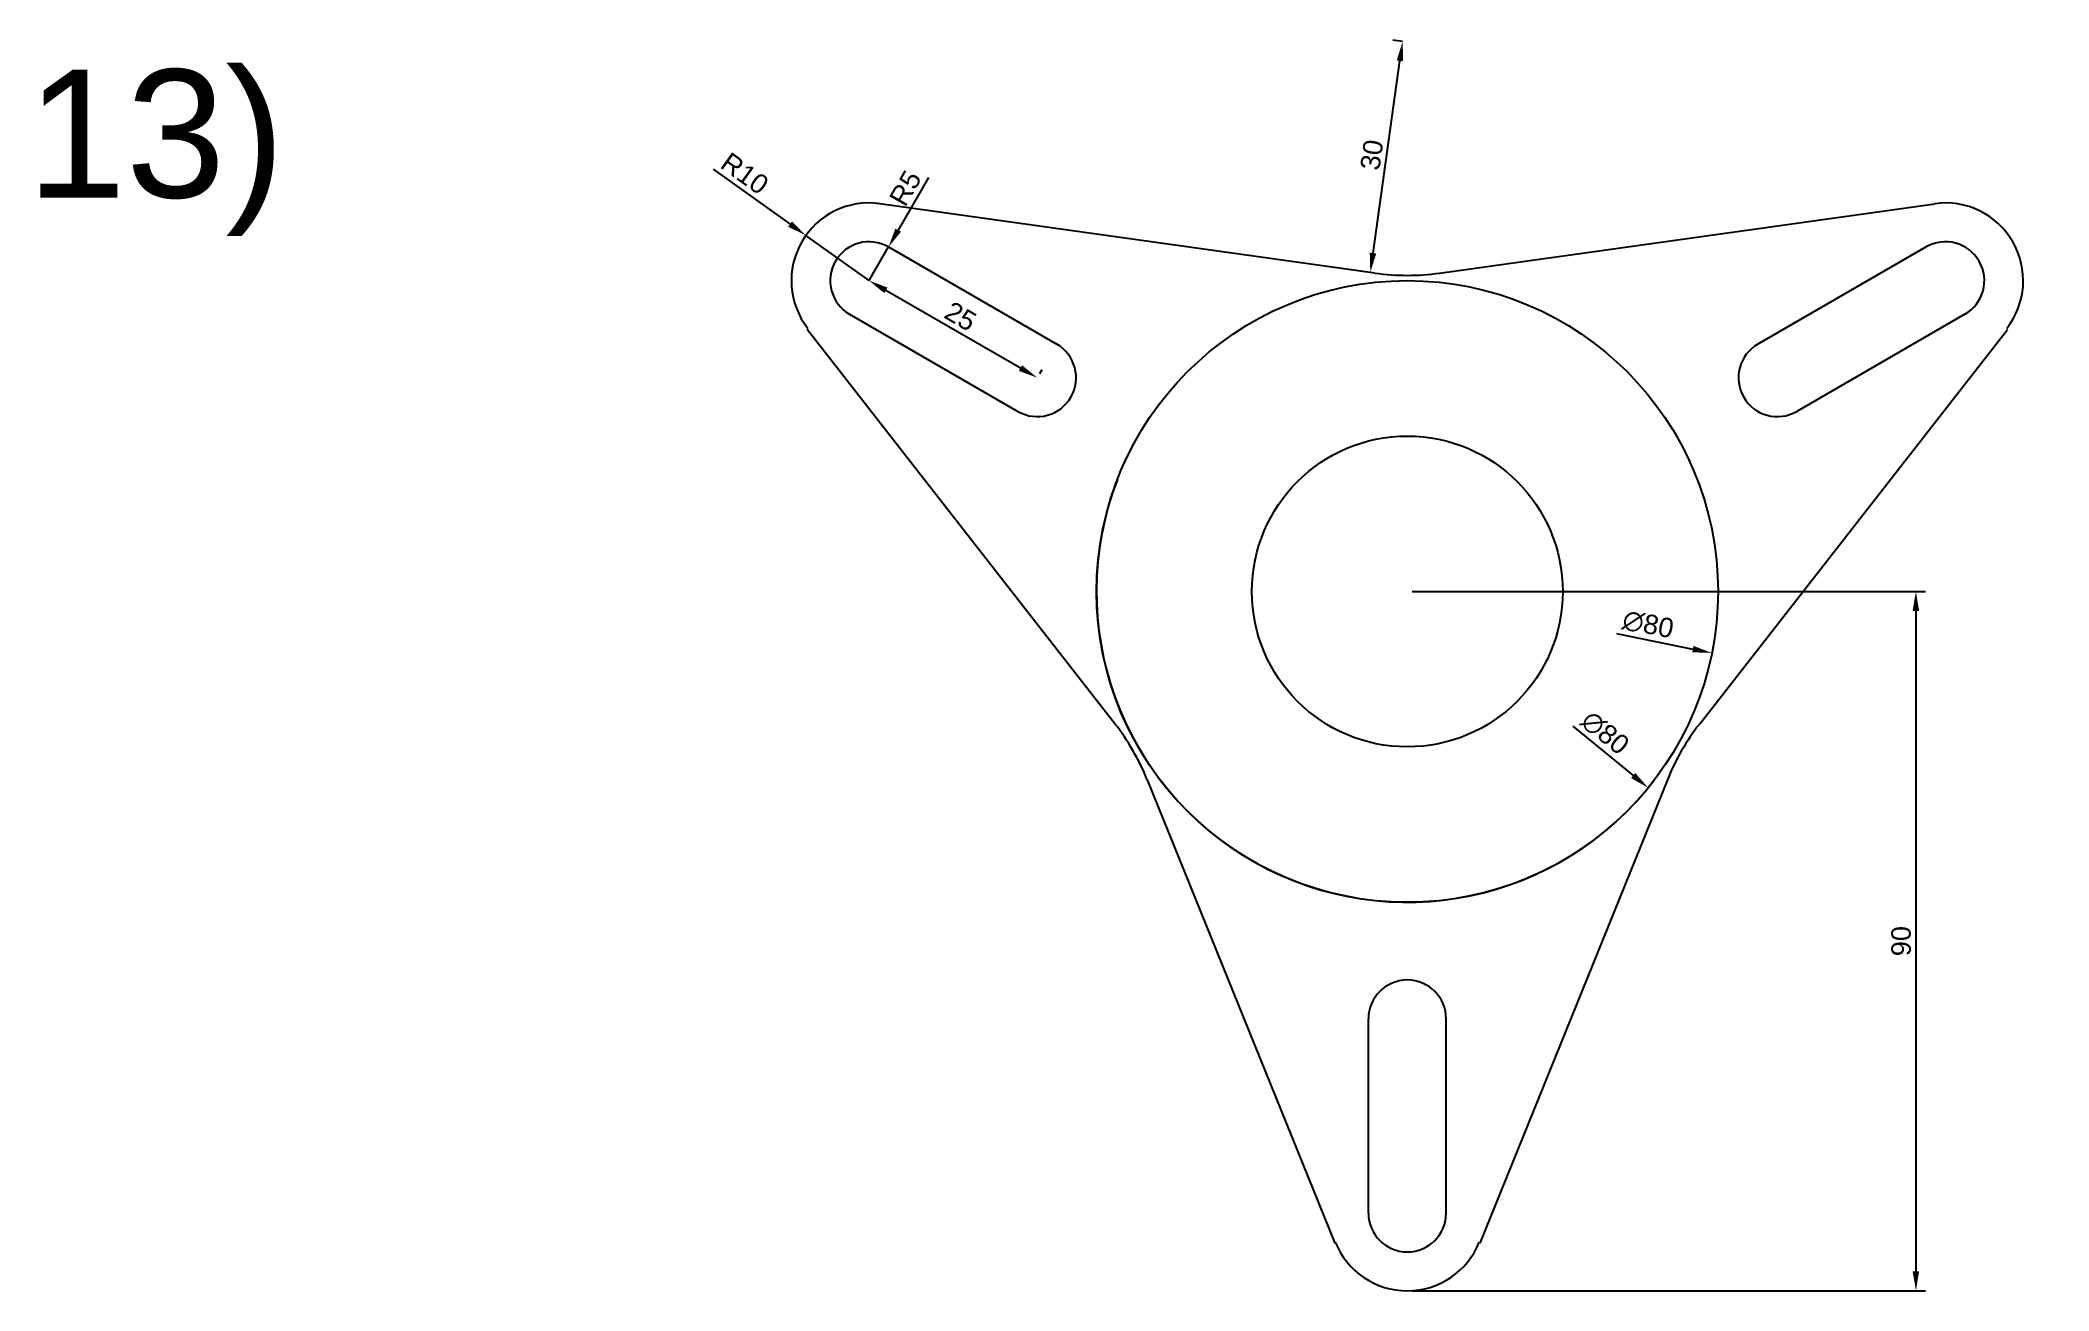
# Model space of a CAD drawing. Header units: millimetres. Extents: x 2811 to 3070, y 1389 to 1550.
import ezdxf

# ---------------------------------------------------------------- set-up
doc = ezdxf.new("R2010")
doc.units = ezdxf.units.MM
doc.styles.get("Standard").update_dxf_attribs({"font": 'arial.ttf'})
doc.dimstyles.new('ISO-25', dxfattribs={"dimtxt": 2.5, "dimasz": 2.5, "dimexe": 1.25, "dimexo": 0.625, "dimtad": 1, "dimtxsty": 'Standard', "dimcen": 2.5, "dimadec": 0, "dimazin": 0, "dimtfac": 1, "dimtmove": 0, "dimatfit": 3, "dimfxl": 1, "dimarcsym": 0})

# ---------------------------------------------------------------- blocks, each defined once
blk = doc.blocks.new('*U117')
for p, q in [((-5, -10), (-5, 15)), ((5, -10), (5, 15))]:
    blk.add_line(p, q)
for centre, radius, start, end in [((0, 15), 5, 0, 180), ((0, -10), 5, 180, 0), ((0, -10), 10, 202.0243, 337.9757)]:
    blk.add_arc(centre, radius, start, end)
blk = doc.blocks.new('*U118')
at = {"color": 0, "linetype": 'ByBlock', "lineweight": -2, "transparency": 16777216}
for p, rotation in [((1399.46, -820.17), 240), ((1520.7, -820.17), 120)]:
    blk.add_blockref('*U117', p, dxfattribs=dict(at, rotation=rotation))
blk.add_blockref('*U117', (1460.08, -925.17), dxfattribs=at)
blk = doc.blocks.new('*U119')
for p, q in [((-4.16, -4.32), (-67.89, 4.61)), ((4.16, -4.32), (67.89, 4.61))]:
    blk.add_line(p, q)
blk.add_arc((0, 25.39), 30, 262.0243, 277.9757)
blk = doc.blocks.new('*U120')
at = {"color": 0, "linetype": 'ByBlock', "lineweight": -2, "transparency": 16777216}
blk.add_blockref('*U119', (1460.08, -809.88), dxfattribs=at)
for p, rotation in [((1420.78, -877.95), 120), ((1499.39, -877.95), 240)]:
    blk.add_blockref('*U119', p, dxfattribs=dict(at, rotation=rotation))
blk = doc.blocks.new('*D129')
at = {"color": 0, "lineweight": -2, "transparency": 16777216}
blk.add_line((3008.47, 1461.83), (3016.25, 1455.48), dxfattribs=at)
blk.add_arc((2987.18, 1479.17), 40, 158.8709, 322.6172, dxfattribs=at)
at = {"color": 0, "transparency": 16777216}
blk.add_solid([(3016.52, 1455.81), (3015.99, 1455.16), (3018.19, 1453.9)], dxfattribs=at)
at = {"layer": 'Defpoints', "color": 0, "transparency": 16777216}
for p in [(2956.17, 1504.44), (3018.19, 1453.9)]:
    blk.add_point(p, dxfattribs=at)
at = {"color": 0, "transparency": 16777216, "insert": (3012.64, 1460.97), "char_height": 2.5, "attachment_point": 5, "rotation": 320.8267}
blk.add_mtext('∅80', dxfattribs=at)
blk = doc.blocks.new('*D130')
at = {"color": 0, "lineweight": -2, "transparency": 16777216}
for p, q in [((2918.21, 1519.71), (2918.53, 1520.25)), ((2937.39, 1507.92), (2920.07, 1517.92)), ((2939.86, 1507.21), (2940.18, 1507.75))]:
    blk.add_line(p, q, dxfattribs=at)
at = {"color": 0, "transparency": 16777216}
for points in [[(2920.27, 1518.28), (2919.86, 1517.56), (2917.9, 1519.17)], [(2937.59, 1508.28), (2937.18, 1507.56), (2939.55, 1506.67)]]:
    blk.add_solid(points, dxfattribs=at)
at = {"layer": 'Defpoints', "color": 0, "transparency": 16777216}
for p in [(2917.9, 1519.17), (2917.9, 1519.17), (2939.55, 1506.67)]:
    blk.add_point(p, dxfattribs=at)
at = {"color": 0, "transparency": 16777216, "insert": (2929.68, 1514.57), "char_height": 2.5, "attachment_point": 5, "rotation": 330}
blk.add_mtext('25', dxfattribs=at)
blk = doc.blocks.new('*D131')
at = {"color": 0, "lineweight": -2, "transparency": 16777216}
for p, q in [((2897.85, 1533.5), (2907.73, 1526.44)), ((2917.9, 1519.17), (2909.76, 1524.99))]:
    blk.add_line(p, q, dxfattribs=at)
at = {"color": 0, "transparency": 16777216}
blk.add_solid([(2907.97, 1526.78), (2907.49, 1526.1), (2909.76, 1524.99)], dxfattribs=at)
at = {"layer": 'Defpoints', "color": 0, "transparency": 16777216}
for p in [(2909.76, 1524.99), (2917.9, 1519.17)]:
    blk.add_point(p, dxfattribs=at)
at = {"color": 0, "transparency": 16777216, "insert": (2901.9, 1532.95), "char_height": 2.5, "attachment_point": 5, "rotation": 324.4443}
blk.add_mtext('R10', dxfattribs=at)
blk = doc.blocks.new('*D132')
at = {"color": 0, "lineweight": -2, "transparency": 16777216}
for p, q in [((2986.56, 1549.94), (2985.34, 1550.11)), ((2982.77, 1522.7), (2986.24, 1547.46)), ((2982.4, 1520.23), (2981.18, 1520.4))]:
    blk.add_line(p, q, dxfattribs=at)
at = {"color": 0, "transparency": 16777216}
for points in [[(2985.82, 1547.52), (2986.65, 1547.4), (2986.58, 1549.94)], [(2982.35, 1522.76), (2983.18, 1522.65), (2982.42, 1520.23)]]:
    blk.add_solid(points, dxfattribs=at)
at = {"layer": 'Defpoints', "color": 0, "transparency": 16777216}
for p in [(2986.58, 1549.94), (2987.18, 1549.85), (2983.02, 1520.14)]:
    blk.add_point(p, dxfattribs=at)
at = {"color": 0, "transparency": 16777216, "insert": (2982.62, 1535.35), "char_height": 2.5, "attachment_point": 5, "rotation": 82.0243}
blk.add_mtext('30', dxfattribs=at)
blk = doc.blocks.new('*D133')
at = {"color": 0, "lineweight": -2, "transparency": 16777216}
blk.add_line((3014.1, 1473.74), (3023.94, 1471.75), dxfattribs=at)
at = {"color": 0, "transparency": 16777216}
blk.add_solid([(3024.02, 1472.16), (3023.86, 1471.34), (3026.39, 1471.26)], dxfattribs=at)
at = {"layer": 'Defpoints', "color": 0, "transparency": 16777216}
for p in [(2947.97, 1487.09), (3026.39, 1471.26)]:
    blk.add_point(p, dxfattribs=at)
at = {"color": 0, "transparency": 16777216, "insert": (3018.18, 1474.92), "char_height": 2.5, "attachment_point": 5, "rotation": 348.5873}
blk.add_mtext('∅80', dxfattribs=at)
blk = doc.blocks.new('*D134')
at = {"color": 0, "lineweight": -2, "transparency": 16777216}
for p, q in [((2987.81, 1479.17), (3053.9, 1479.17)), ((3052.65, 1476.67), (3052.65, 1391.67)), ((2987.81, 1389.17), (3053.9, 1389.17))]:
    blk.add_line(p, q, dxfattribs=at)
at = {"color": 0, "transparency": 16777216}
for points in [[(3052.23, 1476.67), (3053.06, 1476.67), (3052.65, 1479.17)], [(3052.23, 1391.67), (3053.06, 1391.67), (3052.65, 1389.17)]]:
    blk.add_solid(points, dxfattribs=at)
at = {"layer": 'Defpoints', "color": 0, "transparency": 16777216}
for p in [(2987.18, 1479.17), (2987.18, 1389.17), (3052.65, 1389.17)]:
    blk.add_point(p, dxfattribs=at)
at = {"color": 0, "transparency": 16777216, "insert": (3050.75, 1434.17), "char_height": 2.5, "attachment_point": 5, "rotation": 90}
blk.add_mtext('90', dxfattribs=at)
blk = doc.blocks.new('*D135')
at = {"color": 0, "lineweight": -2, "transparency": 16777216}
for p, q in [((2925.55, 1532.42), (2921.65, 1525.67)), ((2917.9, 1519.17), (2920.4, 1523.5))]:
    blk.add_line(p, q, dxfattribs=at)
at = {"color": 0, "transparency": 16777216}
blk.add_solid([(2921.29, 1525.87), (2922.01, 1525.46), (2920.4, 1523.5)], dxfattribs=at)
at = {"layer": 'Defpoints', "color": 0, "transparency": 16777216}
for p in [(2920.4, 1523.5), (2917.9, 1519.17)]:
    blk.add_point(p, dxfattribs=at)
at = {"color": 0, "transparency": 16777216, "insert": (2922.58, 1531.07), "char_height": 2.5, "attachment_point": 5, "rotation": 60}
blk.add_mtext('R5', dxfattribs=at)

msp = doc.modelspace()

# ---------------------------------------------------------------- linework, layer by layer
for radius in [40, 20]:
    msp.add_circle((2987.182, 1479.17), radius)

# ---------------------------------------------------------------- block references
for name in ['*U118', '*U120']:
    msp.add_blockref(name, (1527.1, 2334.34))

# ---------------------------------------------------------------- texts
msp.add_text('13)', height=16.4725).set_placement((2809.451, 1529.858))

# ---------------------------------------------------------------- dimensions: what is measured, and where the dimension line sits
for p1, p2, distance, picture, middle in [((2983.02, 1520.144), (2987.182, 1549.854), 0.606, '*D132', (2982.617, 1535.347)), ((2939.551, 1506.67), (2917.9, 1519.17), 0, '*D130', (2929.676, 1514.567))]:
    dim = msp.add_aligned_dim(p1=p1, p2=p2, distance=distance, dimstyle='ISO-25')
    dim.commit()
    dim.dimension.update_dxf_attribs({"geometry": picture, "text_midpoint": middle})
dim = msp.add_radius_dim(center=(2917.9, 1519.17), mpoint=(2909.765, 1524.985), dimstyle='ISO-25')
dim.commit()
dim.dimension.update_dxf_attribs({"geometry": '*D131', "text_midpoint": (2900.79, 1531.4), "dimtype": 164})
dim = msp.add_radius_dim(center=(2917.9, 1519.17), mpoint=(2920.4, 1523.501), dimstyle='ISO-25')
dim.commit()
dim.dimension.update_dxf_attribs({"geometry": '*D135', "text_midpoint": (2922.583, 1531.074)})
for p1, p2, picture, middle in [((2956.173, 1504.437), (3018.192, 1453.904), '*D129', (3011.392, 1459.444)), ((2947.973, 1487.085), (3026.391, 1471.255), '*D133', (3017.793, 1472.991))]:
    dim = msp.add_diameter_dim_2p(p1=p1, p2=p2, dimstyle='ISO-25')
    dim.commit()
    dim.dimension.update_dxf_attribs({"geometry": picture, "text_midpoint": middle, "dimtype": 163})
dim = msp.add_linear_dim(base=(3052.647, 1389.17), p1=(2987.182, 1479.17), p2=(2987.182, 1389.17), angle=90, dimstyle='ISO-25')
dim.commit()
dim.dimension.update_dxf_attribs({"geometry": '*D134', "text_midpoint": (3050.745, 1434.17)})

doc.saveas('drawing.dxf')
